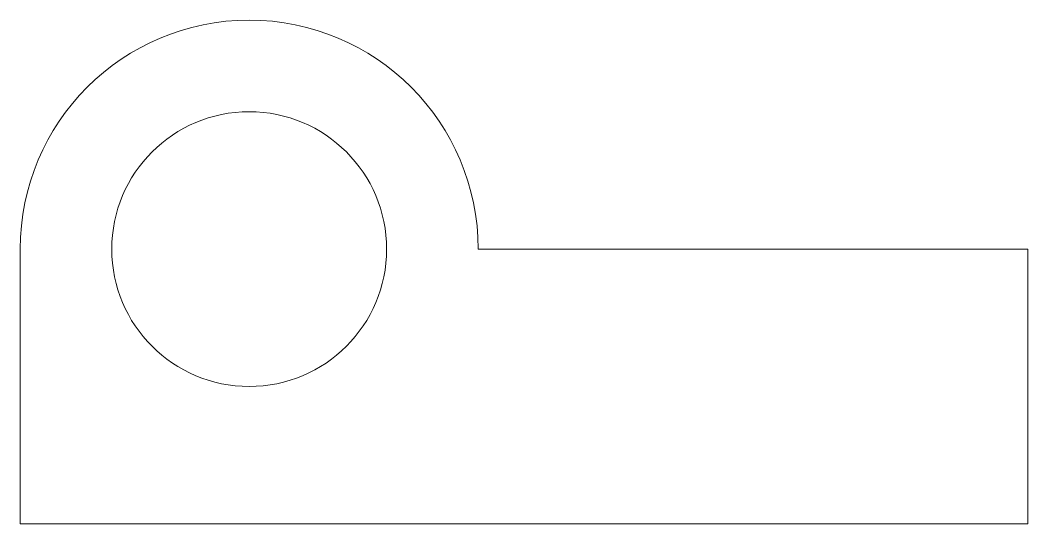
# Model space of a CAD drawing. Header units: millimetres. Extents: x 0 to 22, y 0 to 11.
import ezdxf

# ---------------------------------------------------------------- set-up
doc = ezdxf.new("R2010")
doc.units = ezdxf.units.MM
doc.layers.add('side', color=7, linetype='CONTINUOUS', lineweight=0)

msp = doc.modelspace()

# ---------------------------------------------------------------- linework, layer by layer
at = {"layer": 'side'}
for p, q in [((0, 6), (0, 0)), ((22, 6), (10, 6)), ((22, 0), (22, 6)), ((0, 0), (22, 0))]:
    msp.add_line(p, q, dxfattribs=at)
msp.add_circle((5, 6), 3, dxfattribs=at)
msp.add_arc((5, 6), 5, 0, 180, dxfattribs=at)

doc.saveas('drawing.dxf')
